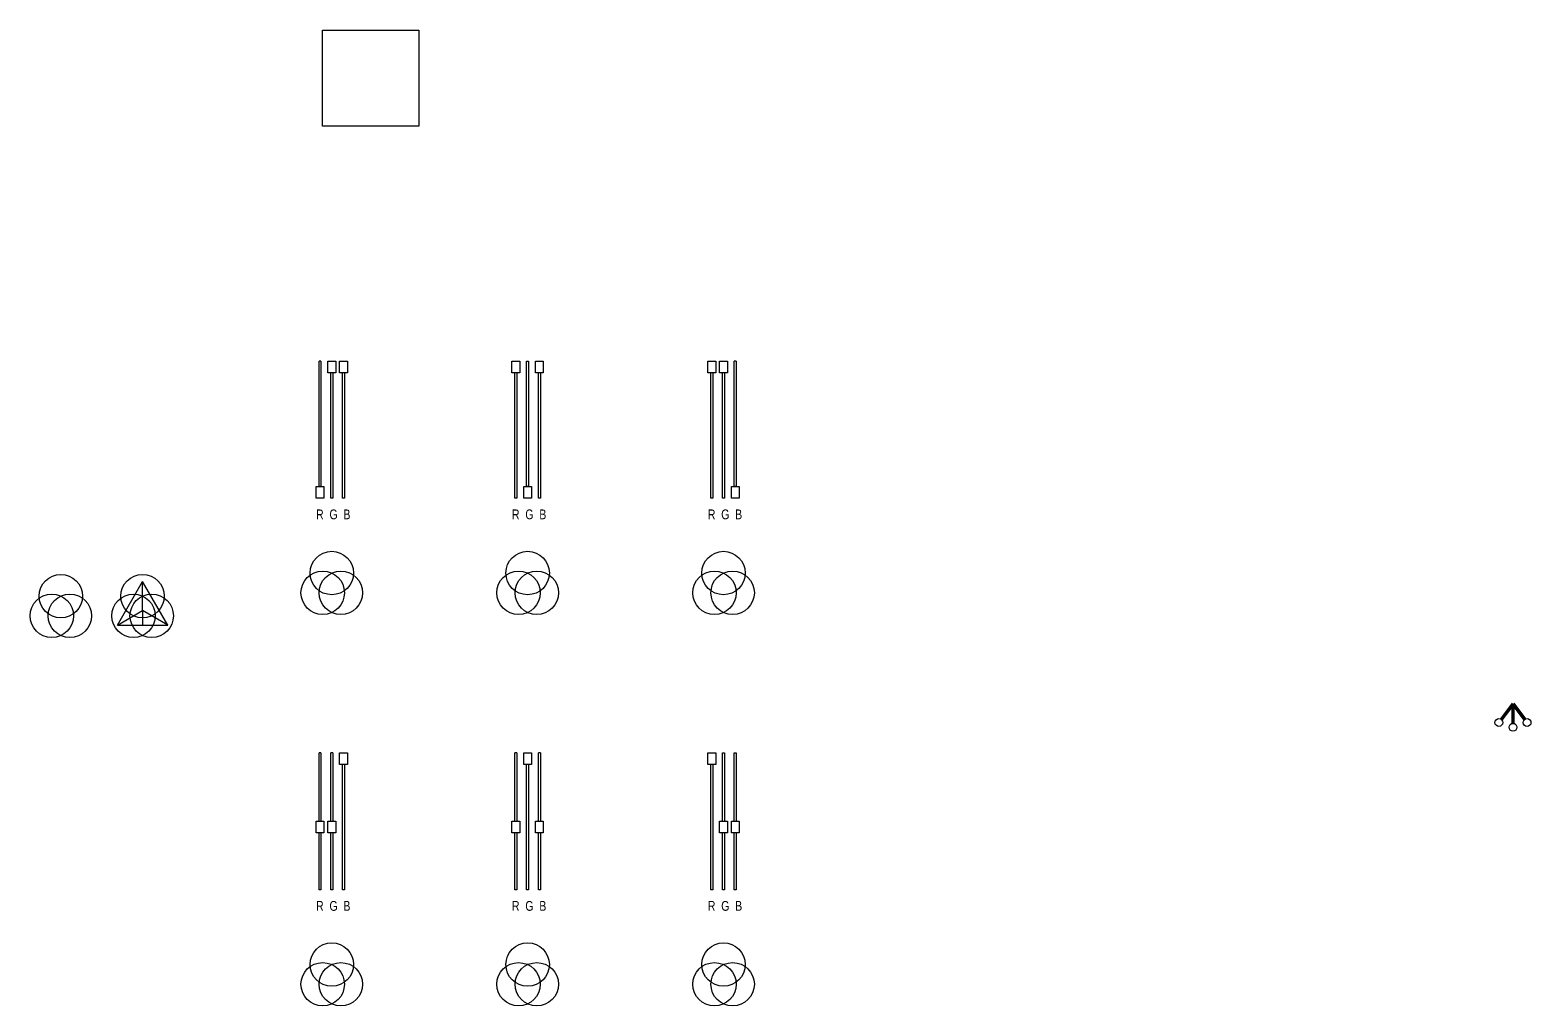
# Model space of a CAD drawing. Header units: millimetres. Extents: x -1834 to 111, y -353 to 145.
# Drawn here: x -1834 to -1067, y -353 to 145 of the extents above; entities that cross this region are included whole.
import ezdxf

# ---------------------------------------------------------------- set-up
doc = ezdxf.new("R2010")
doc.units = ezdxf.units.MM
doc.styles.add('style1', font='', dxfattribs={"width": 0.75})
doc.styles.get('style1').set_extended_font_data('Myriad Web Pro')
picture_1 = doc.add_image_def('image2.png', size_in_pixel=(235, 235))

msp = doc.modelspace()

# ---------------------------------------------------------------- linework, layer by layer
for p, q in [((-1684.97, -24), (-1685.97, -24)), ((-1579.97, -24), (-1578.97, -24)), ((-1472.97, -24), (-1473.97, -24)), ((-1776.05, -151.39), (-1776.05, -136.6)), ((-1788.86, -158.78), (-1776.05, -151.39)), ((-1763.24, -158.78), (-1776.05, -151.39)), ((-1776.05, -151.39), (-1776.05, -158.78)), ((-1076.83, -198.7), (-1082.83, -206.7)), ((-1076.43, -199), (-1082.43, -207)), ((-1076.93, -199), (-1076.93, -209)), ((-1076.43, -199), (-1070.43, -207)), ((-1076.43, -199), (-1076.43, -209)), ((-1076.03, -198.7), (-1070.03, -206.7)), ((-1075.93, -199), (-1075.93, -209)), ((-1076.03, -199.3), (-1082.03, -207.3)), ((-1076.83, -199.3), (-1070.83, -207.3)), ((-1684.97, -224), (-1685.97, -224)), ((-1678.97, -224), (-1679.97, -224)), ((-1584.97, -224), (-1585.97, -224)), ((-1572.97, -224), (-1573.97, -224)), ((-1479.97, -224), (-1478.97, -224)), ((-1473.97, -224), (-1472.97, -224))]:
    msp.add_line(p, q)
for points in [[(-1684.97, -24), (-1684.97, -88), (-1685.97, -88), (-1685.97, -24)], [(-1678.97, -30), (-1678.97, -94), (-1679.97, -94), (-1679.97, -30)], [(-1672.97, -30), (-1672.97, -94), (-1673.97, -94), (-1673.97, -30)], [(-1584.97, -30), (-1584.97, -94), (-1585.97, -94), (-1585.97, -30)], [(-1578.97, -24), (-1578.97, -88), (-1579.97, -88), (-1579.97, -24)], [(-1572.97, -30), (-1572.97, -94), (-1573.97, -94), (-1573.97, -30)], [(-1484.97, -30), (-1484.97, -94), (-1485.97, -94), (-1485.97, -30)], [(-1478.97, -30), (-1478.97, -94), (-1479.97, -94), (-1479.97, -30)], [(-1472.97, -24), (-1472.97, -88), (-1473.97, -88), (-1473.97, -24)], [(-1788.86, -158.78), (-1776.05, -136.6)], [(-1788.86, -158.78), (-1763.24, -158.78), (-1776.05, -136.6)], [(-1685.97, -258.91), (-1685.97, -224)], [(-1684.97, -224), (-1684.97, -258.91)], [(-1679.97, -258.91), (-1679.97, -224)], [(-1678.97, -224), (-1678.97, -258.91)], [(-1585.97, -258.91), (-1585.97, -224)], [(-1584.97, -224), (-1584.97, -258.91)], [(-1573.97, -258.91), (-1573.97, -224)], [(-1572.97, -224), (-1572.97, -258.91)], [(-1479.97, -258.91), (-1479.97, -224)], [(-1478.97, -224), (-1478.97, -258.91)], [(-1473.97, -258.91), (-1473.97, -224)], [(-1472.97, -224), (-1472.97, -258.91)], [(-1672.97, -230), (-1672.97, -294), (-1673.97, -294), (-1673.97, -230)], [(-1578.97, -230), (-1578.97, -294), (-1579.97, -294), (-1579.97, -230)], [(-1484.97, -230), (-1484.97, -294), (-1485.97, -294), (-1485.97, -230)], [(-1684.97, -264.91), (-1684.97, -294), (-1685.97, -294), (-1685.97, -264.91)], [(-1678.97, -264.91), (-1678.97, -294), (-1679.97, -294), (-1679.97, -264.91)], [(-1584.97, -264.91), (-1584.97, -294), (-1585.97, -294), (-1585.97, -264.91)], [(-1572.97, -264.91), (-1572.97, -294), (-1573.97, -294), (-1573.97, -264.91)], [(-1478.97, -264.91), (-1478.97, -294), (-1479.97, -294), (-1479.97, -264.91)], [(-1472.97, -264.91), (-1472.97, -294), (-1473.97, -294), (-1473.97, -264.91)]]:
    msp.add_lwpolyline(points)
for points in [[(-1679.47, -24), (-1677.47, -24), (-1677.47, -30), (-1681.47, -30), (-1681.47, -24)], [(-1673.47, -24), (-1671.47, -24), (-1671.47, -30), (-1675.47, -30), (-1675.47, -24)], [(-1585.47, -24), (-1583.47, -24), (-1583.47, -30), (-1587.47, -30), (-1587.47, -24)], [(-1573.47, -24), (-1571.47, -24), (-1571.47, -30), (-1575.47, -30), (-1575.47, -24)], [(-1485.47, -24), (-1483.47, -24), (-1483.47, -30), (-1487.47, -30), (-1487.47, -24)], [(-1479.47, -24), (-1477.47, -24), (-1477.47, -30), (-1481.47, -30), (-1481.47, -24)], [(-1685.47, -88), (-1683.47, -88), (-1683.47, -94), (-1687.47, -94), (-1687.47, -88)], [(-1579.47, -88), (-1577.47, -88), (-1577.47, -94), (-1581.47, -94), (-1581.47, -88)], [(-1473.47, -88), (-1471.47, -88), (-1471.47, -94), (-1475.47, -94), (-1475.47, -88)], [(-1673.47, -224), (-1671.47, -224), (-1671.47, -230), (-1675.47, -230), (-1675.47, -224)], [(-1579.47, -224), (-1577.47, -224), (-1577.47, -230), (-1581.47, -230), (-1581.47, -224)], [(-1485.47, -224), (-1483.47, -224), (-1483.47, -230), (-1487.47, -230), (-1487.47, -224)], [(-1685.47, -258.91), (-1683.47, -258.91), (-1683.47, -264.91), (-1687.47, -264.91), (-1687.47, -258.91)], [(-1679.47, -258.91), (-1677.47, -258.91), (-1677.47, -264.91), (-1681.47, -264.91), (-1681.47, -258.91)], [(-1585.47, -258.91), (-1583.47, -258.91), (-1583.47, -264.91), (-1587.47, -264.91), (-1587.47, -258.91)], [(-1573.47, -258.91), (-1571.47, -258.91), (-1571.47, -264.91), (-1575.47, -264.91), (-1575.47, -258.91)], [(-1479.47, -258.91), (-1477.47, -258.91), (-1477.47, -264.91), (-1481.47, -264.91), (-1481.47, -258.91)], [(-1473.47, -258.91), (-1471.47, -258.91), (-1471.47, -264.91), (-1475.47, -264.91), (-1475.47, -258.91)]]:
    msp.add_lwpolyline(points, close=True)
for centre, radius in [((-1679.47, -132.22), 11.09), ((-1579.47, -132.22), 11.09), ((-1479.47, -132.22), 11.09), ((-1817.79, -143.99), 11.09), ((-1776.05, -143.99), 11.09), ((-1684.11, -142.29), 11.09), ((-1674.82, -142.29), 11.09), ((-1584.11, -142.29), 11.09), ((-1574.82, -142.29), 11.09), ((-1484.11, -142.29), 11.09), ((-1474.82, -142.29), 11.09), ((-1822.43, -154.07), 11.09), ((-1813.15, -154.07), 11.09), ((-1780.69, -154.07), 11.09), ((-1771.41, -154.07), 11.09), ((-1083.63, -208.6), 2), ((-1069.23, -208.6), 2), ((-1076.43, -211), 2), ((-1679.47, -332.22), 11.09), ((-1579.47, -332.22), 11.09), ((-1479.47, -332.22), 11.09), ((-1684.11, -342.29), 11.09), ((-1674.82, -342.29), 11.09), ((-1584.11, -342.29), 11.09), ((-1574.82, -342.29), 11.09), ((-1484.11, -342.29), 11.09), ((-1474.82, -342.29), 11.09)]:
    msp.add_circle(centre, radius)

# ---------------------------------------------------------------- texts
at = {"char_height": 5, "attachment_point": 1, "style": 'style1'}
for insert in [(-1687.48, -99.76), (-1587.48, -99.76), (-1487.48, -99.76), (-1687.48, -299.76), (-1587.48, -299.76), (-1487.48, -299.76)]:
    msp.add_mtext_dynamic_manual_height_columns('{\\W0.8;R  G  B}', width=18.7931, gutter_width=12.5, heights=[0], dxfattribs=dict(at, insert=insert))

# ---------------------------------------------------------------- pictures from other files: only their frames are drawn
image = msp.add_image(picture_1, insert=(-1684.14, 96.1), size_in_units=(49.06, 49.06))
image.dxf.flags = 7

doc.saveas('drawing.dxf')
